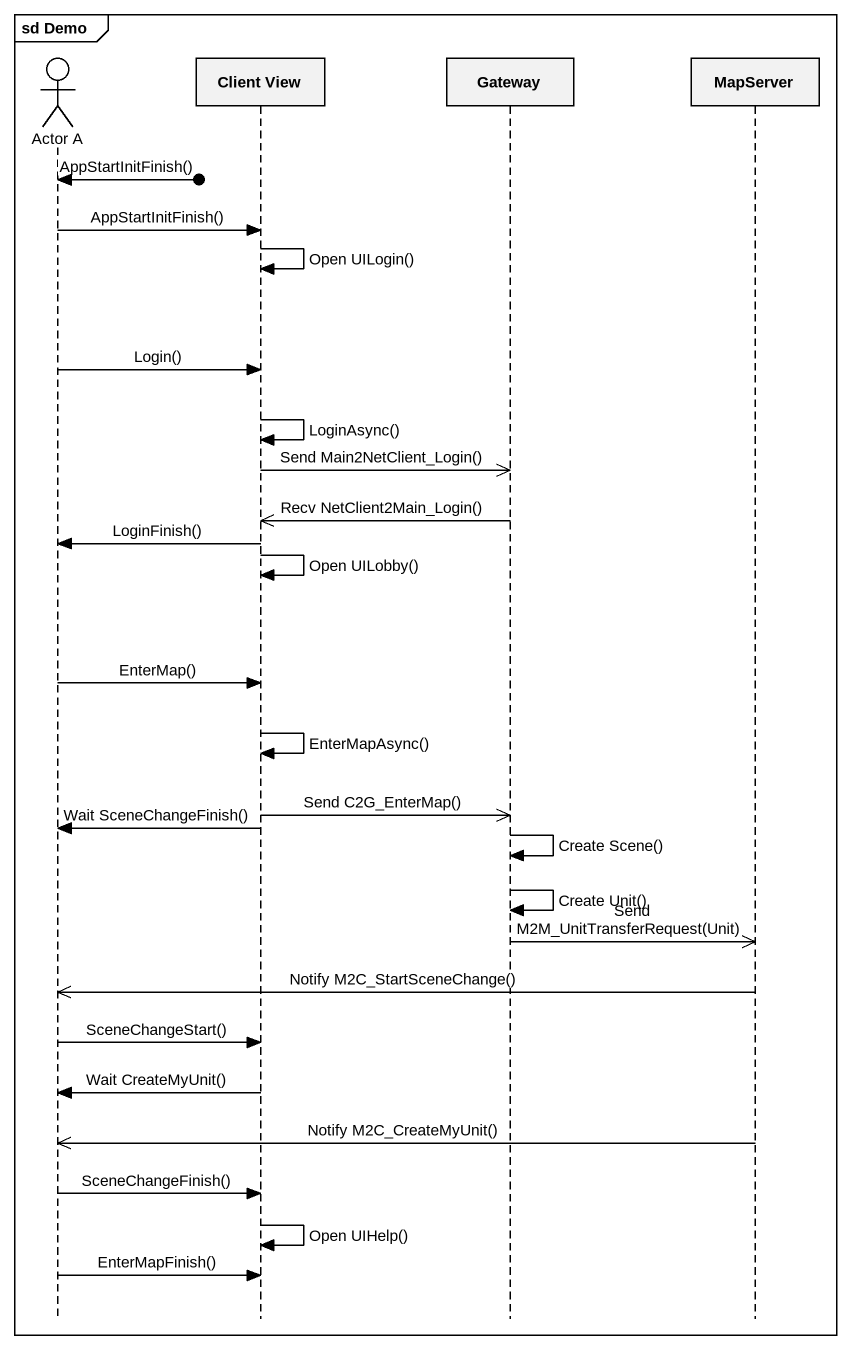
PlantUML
@startuml
mainframe sd Demo
hide footbox
actor "Actor A" as Actor_A
participant "Client View" as Client_View
participant Gateway
participant MapServer

Actor_A <-o] : AppStartInitFinish()
Actor_A -> Client_View : AppStartInitFinish()
Client_View -> Client_View : Open UILogin()
Actor_A -> Client_View : Login()
Client_View -> Client_View : LoginAsync()
Client_View ->> Gateway : Send Main2NetClient_Login()
Gateway ->> Client_View : Recv NetClient2Main_Login()
Client_View -> Actor_A : LoginFinish()
Client_View -> Client_View : Open UILobby()
Actor_A -> Client_View : EnterMap()
Client_View -> Client_View : EnterMapAsync()
Client_View ->> Gateway : Send C2G_EnterMap()
Client_View -> Actor_A : Wait SceneChangeFinish()
Gateway -> Gateway : Create Scene()
Gateway -> Gateway : Create Unit()
Gateway ->> MapServer : Send M2M_UnitTransferRequest(Unit)
MapServer ->> Actor_A : Notify M2C_StartSceneChange()
Actor_A -> Client_View : SceneChangeStart()
Client_View -> Actor_A : Wait CreateMyUnit()
MapServer ->> Actor_A : Notify M2C_CreateMyUnit()
Actor_A -> Client_View : SceneChangeFinish()
Client_View -> Client_View : Open UIHelp()
Actor_A -> Client_View : EnterMapFinish()
@enduml
